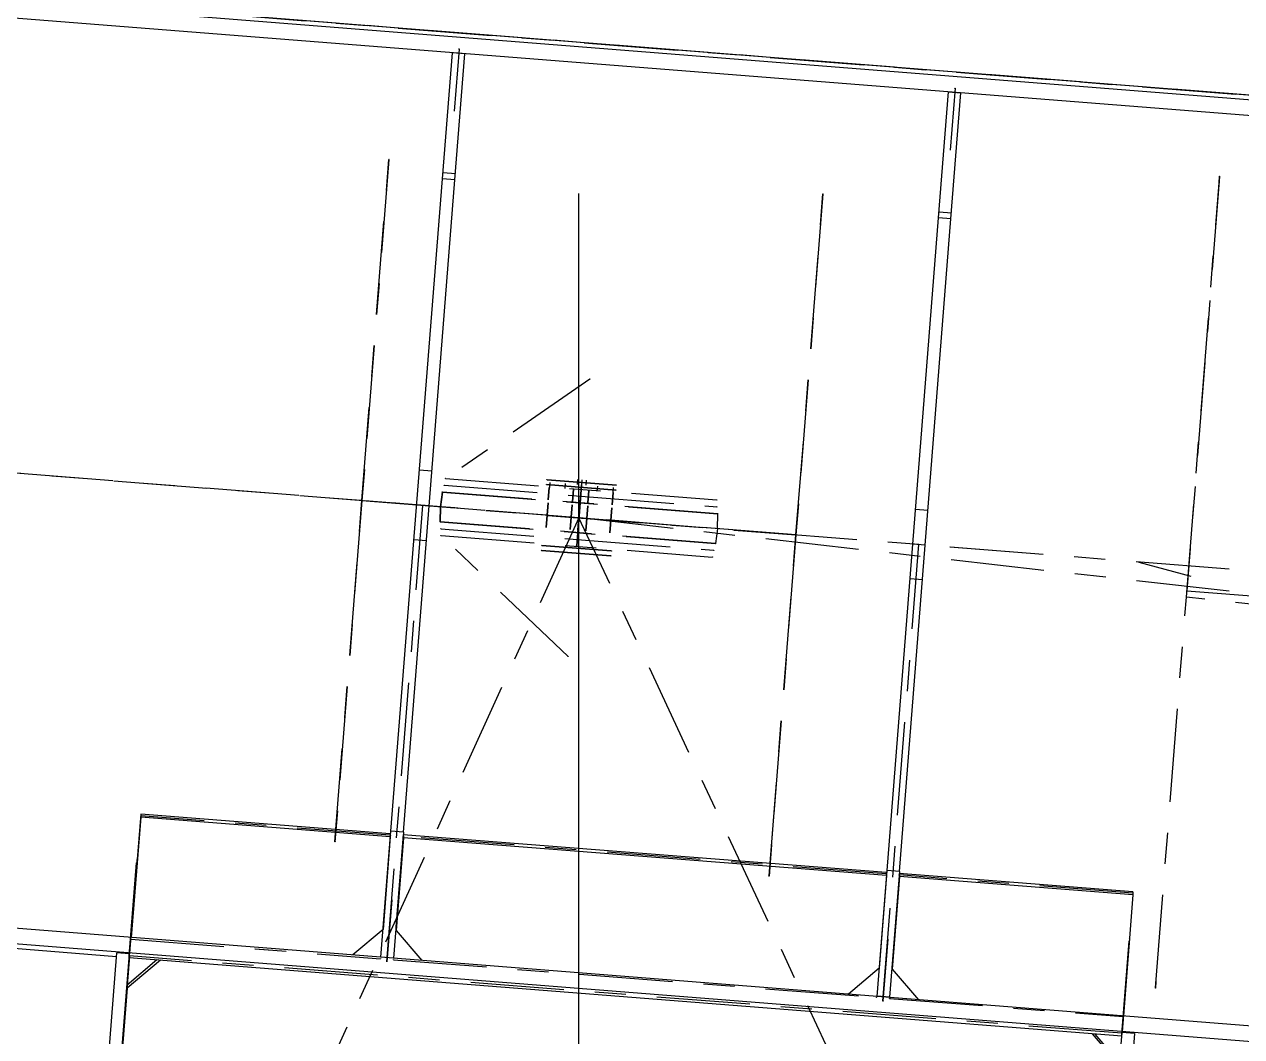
# Model space of a CAD drawing. Header units: millimetres. Extents: x 2368 to 8313, y 7493 to 11698.
# Drawn here: x 5854.76 to 5893.9, y 11420.15 to 11452.7 of the extents above; entities that cross this region are included whole.
import ezdxf

# ---------------------------------------------------------------- set-up
doc = ezdxf.new("R2010")
doc.units = ezdxf.units.MM
for name, pattern in [('CENTER', [50.8, 31.75, -6.35, 6.35, -6.35]), ('XKITLINE00', [0]), ('XKITLINE02', [4, 2, -2]), ('XKITLINE03', [6, 3, -1, 1, -1])]:
    doc.linetypes.add(name, pattern=pattern)

msp = doc.modelspace()

# ---------------------------------------------------------------- linework, layer by layer
at = {"color": 6, "linetype": 'CENTER'}
msp.add_line((5872.5882, 10907.5139), (5872.5882, 11495.735), dxfattribs=at)
at = {"color": 8, "linetype": 'XKITLINE00'}
for p, q in [((5925.3389, 11447.9544), (5590.8966, 11474.392)), ((5925.32, 11447.8069), (5590.8921, 11474.2433)), ((5925.2557, 11447.3055), (5590.8768, 11473.7381)), ((5868.2013, 11447.7383), (5868.5216, 11451.7904)), ((5868.92, 11451.7546), (5868.5213, 11451.7861)), ((5868.6001, 11447.7068), (5868.9204, 11451.7588)), ((5884.1516, 11446.4775), (5884.4719, 11450.5295)), ((5884.8703, 11450.4937), (5884.4715, 11450.5252)), ((5884.5503, 11446.4459), (5884.8706, 11450.498)), ((5866.543, 11426.76), (5868.2013, 11447.7383)), ((5866.9417, 11426.7285), (5868.6001, 11447.7068)), ((5868.6001, 11447.7068), (5868.2013, 11447.7383)), ((5882.4932, 11425.4992), (5884.1515, 11446.4775)), ((5884.5503, 11446.4459), (5884.1516, 11446.4775)), ((5882.892, 11425.4676), (5884.5503, 11446.4459)), ((5921.5392, 11418.3352), (5589.9954, 11444.5436)), ((5857.7216, 11422.7245), (5589.9756, 11443.8897)), ((5921.4749, 11417.8339), (5589.9801, 11444.0384)), ((5867.8592, 11438.3347), (5867.4604, 11438.3662)), ((5867.7709, 11437.2176), (5867.3721, 11437.2492)), ((5883.8094, 11437.0738), (5883.4107, 11437.1054)), ((5867.6826, 11436.1006), (5867.2838, 11436.1321)), ((5883.7211, 11435.9568), (5883.3224, 11435.9883)), ((5883.6328, 11434.8397), (5883.2341, 11434.8712)), ((5858.496, 11427.3038), (5858.183, 11423.3435)), ((5866.5198, 11426.6779), (5858.496, 11427.3038)), ((5858.496, 11427.3038), (5858.499, 11427.2056)), ((5858.499, 11427.2056), (5858.1936, 11423.3426)), ((5866.5228, 11426.5797), (5858.499, 11427.2056)), ((5866.2227, 11422.7078), (5866.543, 11426.76)), ((5866.5228, 11426.5797), (5866.2875, 11423.6034)), ((5866.5198, 11426.6779), (5866.5228, 11426.5797)), ((5866.9417, 11426.7285), (5866.543, 11426.76)), ((5866.9417, 11426.7285), (5866.6218, 11422.6807)), ((5866.9385, 11426.6453), (5866.7032, 11423.6689)), ((5866.9415, 11426.5471), (5866.7062, 11423.5707)), ((5882.4695, 11425.4339), (5866.9385, 11426.6453)), ((5866.9385, 11426.6453), (5866.9415, 11426.5471)), ((5882.4725, 11425.3357), (5866.9415, 11426.5471)), ((5882.1729, 11421.4471), (5882.4932, 11425.4992)), ((5882.4725, 11425.3357), (5882.2372, 11422.3593)), ((5882.4695, 11425.4339), (5882.4725, 11425.3357)), ((5882.892, 11425.4676), (5882.4932, 11425.4992)), ((5882.892, 11425.4676), (5882.572, 11421.4199)), ((5890.3973, 11424.8155), (5882.8882, 11425.4012)), ((5882.8882, 11425.4012), (5882.8912, 11425.303)), ((5882.8912, 11425.303), (5882.6559, 11422.3267)), ((5890.4003, 11424.7173), (5882.8912, 11425.303)), ((5890.4003, 11424.7173), (5890.0923, 11420.8211)), ((5890.3973, 11424.8155), (5890.4003, 11424.7173)), ((5866.2875, 11423.6034), (5865.3185, 11422.7794)), ((5866.7032, 11423.6689), (5866.7062, 11423.5707)), ((5866.7062, 11423.5707), (5867.536, 11422.6041)), ((5857.2501, 11416.7596), (5857.7313, 11422.8469)), ((5858.13, 11422.8153), (5857.6672, 11416.9605)), ((5858.13, 11422.8153), (5857.7313, 11422.8469)), ((5859.0194, 11422.6219), (5858.0615, 11421.8074)), ((5859.1278, 11422.6133), (5858.0645, 11421.7092)), ((5890.0408, 11420.1697), (5858.1204, 11422.693)), ((5866.6218, 11422.6807), (5866.223, 11422.7122)), ((5866.6218, 11422.6807), (5866.6214, 11422.6762)), ((5882.2372, 11422.3593), (5881.2502, 11421.52)), ((5882.6529, 11422.4248), (5882.6559, 11422.3267)), ((5882.6559, 11422.3267), (5883.5011, 11421.3421)), ((5858.0615, 11421.8074), (5857.6694, 11416.8468)), ((5858.0615, 11421.8074), (5858.0645, 11421.7092)), ((5858.0645, 11421.7092), (5857.6724, 11416.7486)), ((5882.572, 11421.4199), (5882.1732, 11421.4514)), ((5882.572, 11421.4199), (5882.5717, 11421.4156)), ((5889.0866, 11420.2451), (5889.9658, 11419.221)), ((5889.5693, 11414.2048), (5890.0505, 11420.292)), ((5890.4492, 11420.2605), (5889.9864, 11414.4057)), ((5890.4492, 11420.2605), (5890.0505, 11420.292)), ((5889.1738, 11420.2382), (5889.9628, 11419.3191))]:
    msp.add_line(p, q, dxfattribs=at)
at = {"color": 8, "linetype": 'XKITLINE03'}
for p, q in [((5591.637, 11474.3335), (5924.5983, 11448.013)), ((5924.5984, 11448.013), (5591.6371, 11474.3335)), ((5923.3973, 11432.8204), (5590.436, 11459.1408)), ((5923.3974, 11432.8204), (5590.4361, 11459.1408)), ((5868.7314, 11451.9076), (5868.5739, 11449.9145)), ((5868.7315, 11451.9076), (5868.5739, 11449.9132)), ((5884.6817, 11450.6468), (5884.5241, 11448.6537)), ((5884.6818, 11450.6468), (5884.5241, 11448.6523)), ((5872.5882, 11436.8368), (5708.5882, 11449.8009)), ((5866.4768, 11448.354), (5865.6099, 11437.3882)), ((5865.61, 11437.3884), (5866.4768, 11448.3542)), ((5866.4768, 11448.3542), (5865.61, 11437.3884)), ((5866.4768, 11448.3542), (5866.4768, 11448.3542)), ((5866.4768, 11448.354), (5866.4768, 11448.354)), ((5893.1875, 11447.8117), (5892.1344, 11434.4906)), ((5893.171, 11447.603), (5893.1875, 11447.8117)), ((5880.4332, 11447.2507), (5879.5664, 11436.2849)), ((5880.4333, 11447.251), (5879.5665, 11436.2852)), ((5879.5665, 11436.2851), (5880.4333, 11447.2509)), ((5880.4332, 11447.2507), (5880.4332, 11447.2507)), ((5880.4333, 11447.2509), (5880.4333, 11447.251)), ((5892.1179, 11434.2819), (5893.171, 11447.603)), ((5872.9404, 11441.2927), (5868.3001, 11438.0984)), ((5872.9405, 11441.2928), (5868.3002, 11438.0986)), ((5868.257, 11437.8813), (5868.2571, 11437.8813)), ((5868.257, 11437.8812), (5868.257, 11437.8811)), ((5868.257, 11437.8811), (5872.6433, 11437.5344)), ((5868.2571, 11437.8813), (5872.6434, 11437.5346)), ((5868.3001, 11438.0984), (5877.0213, 11437.409)), ((5868.3002, 11438.0986), (5877.0213, 11437.4092)), ((5871.5489, 11437.902), (5873.782, 11437.7255)), ((5873.782, 11437.7254), (5871.5489, 11437.902)), ((5871.5489, 11437.9018), (5873.7819, 11437.7253)), ((5873.7819, 11437.7253), (5871.5489, 11437.9018)), ((5871.5615, 11438.0613), (5873.7945, 11437.8848)), ((5873.7945, 11437.8848), (5871.5615, 11438.0613)), ((5873.7945, 11437.8848), (5873.7945, 11437.8848)), ((5868.1321, 11437.189), (5868.1959, 11437.6654)), ((5868.1959, 11437.6653), (5868.1321, 11437.1889)), ((5868.1959, 11437.6654), (5877.0564, 11436.965)), ((5877.0562, 11436.9649), (5868.1959, 11437.6653)), ((5872.5172, 11435.9394), (5872.6591, 11437.7338)), ((5872.6591, 11437.734), (5872.5173, 11435.9396)), ((5872.6433, 11437.5344), (5877.0296, 11437.1877)), ((5872.6434, 11437.5346), (5877.0297, 11437.1878)), ((5873.7819, 11437.7253), (5873.7819, 11437.7253)), ((5873.782, 11437.7255), (5873.782, 11437.7254)), ((5865.6099, 11437.3882), (5864.7431, 11426.4224)), ((5864.7431, 11426.4224), (5865.6099, 11437.3882)), ((5864.7432, 11426.4226), (5865.61, 11437.3884)), ((5865.6099, 11437.3882), (5879.5664, 11436.2849)), ((5868.6972, 11437.1442), (5865.6099, 11437.3882)), ((5865.61, 11437.3884), (5879.5665, 11436.2852)), ((5868.6972, 11437.1443), (5865.61, 11437.3884)), ((5866.4115, 11422.5592), (5867.5715, 11437.2334)), ((5866.4115, 11422.5592), (5867.5715, 11437.2334)), ((5868.1321, 11437.1889), (5868.1202, 11436.7083)), ((5868.1203, 11436.7084), (5868.1321, 11437.189)), ((5872.5882, 11436.8367), (5868.6972, 11437.1443)), ((5872.5882, 11436.8366), (5868.6972, 11437.1442)), ((5877.0296, 11437.1877), (5877.0297, 11437.1877)), ((5877.0297, 11437.1878), (5877.0297, 11437.1878)), ((5872.5882, 11436.8368), (5708.5882, 11077.119)), ((5872.5882, 11436.8368), (5708.5882, 11077.119)), ((5868.1202, 11436.7083), (5876.9807, 11436.0079)), ((5876.9806, 11436.008), (5868.1203, 11436.7084)), ((5872.5882, 11436.8368), (5872.5881, 11436.8365)), ((6036.5882, 11087.0404), (5872.5882, 11436.8368)), ((6036.5882, 11087.0404), (5872.5882, 11436.8368)), ((6036.5882, 11418.2997), (5872.5882, 11436.8368)), ((5876.4792, 11436.5292), (5872.5882, 11436.8367)), ((5876.4792, 11436.529), (5872.5882, 11436.8366)), ((5877.0443, 11436.4843), (5877.0562, 11436.9649)), ((5868.1467, 11436.4856), (5868.1467, 11436.4857)), ((5868.1467, 11436.4857), (5872.5331, 11436.1389)), ((5868.1467, 11436.4855), (5868.1467, 11436.4855)), ((5868.1467, 11436.4855), (5872.533, 11436.1387)), ((5879.5665, 11436.2851), (5876.4792, 11436.5292)), ((5879.5664, 11436.2849), (5876.4792, 11436.529)), ((5877.0443, 11436.4845), (5876.9806, 11436.008)), ((5872.2359, 11432.3805), (5868.1551, 11436.2642)), ((5868.1551, 11436.2642), (5876.8763, 11435.5748)), ((5872.236, 11432.3806), (5868.1552, 11436.2643)), ((5868.1552, 11436.2643), (5876.8763, 11435.5749)), ((5871.3944, 11435.9479), (5873.6274, 11435.7714)), ((5873.6275, 11435.7714), (5871.3944, 11435.9479)), ((5871.3945, 11435.9481), (5873.6275, 11435.7715)), ((5873.6275, 11435.7715), (5871.3945, 11435.9481)), ((5872.533, 11436.1387), (5876.9193, 11435.792)), ((5872.5331, 11436.1389), (5876.9194, 11435.7922)), ((5879.5664, 11436.2849), (5878.6995, 11425.3191)), ((5878.6995, 11425.3191), (5879.5664, 11436.2849)), ((5878.6996, 11425.3194), (5879.5665, 11436.2851)), ((5879.5664, 11436.2849), (5879.5664, 11436.2849)), ((5879.5665, 11436.2852), (5879.5665, 11436.2851)), ((5882.3617, 11421.2983), (5883.5217, 11435.9725)), ((5882.3618, 11421.2983), (5883.5218, 11435.9725)), ((5871.3819, 11435.7886), (5873.6149, 11435.612)), ((5873.6149, 11435.612), (5871.3819, 11435.7886)), ((5873.6149, 11435.612), (5873.6149, 11435.612)), ((5873.6274, 11435.7714), (5873.6275, 11435.7714)), ((5873.6275, 11435.7715), (5873.6275, 11435.7715)), ((5876.9193, 11435.792), (5876.9193, 11435.7921)), ((5876.9194, 11435.7922), (5876.9194, 11435.7922)), ((5890.5881, 11435.4139), (5892.2622, 11434.9558)), ((5892.1346, 11434.4927), (5913.0693, 11432.8378)), ((5891.1249, 11421.7193), (5892.1179, 11434.2819)), ((5904.641, 11432.9418), (5892.1181, 11434.2839)), ((5858.4974, 11427.2547), (5858.1837, 11423.2862)), ((5858.4975, 11427.2547), (5858.1838, 11423.2862)), ((5866.5212, 11426.6288), (5858.4974, 11427.2547)), ((5866.5213, 11426.6288), (5858.4975, 11427.2547)), ((5866.9399, 11426.5962), (5866.6262, 11422.6277)), ((5866.94, 11426.5962), (5866.6263, 11422.6277)), ((5882.4709, 11425.3848), (5866.9399, 11426.5962)), ((5882.471, 11425.3848), (5866.94, 11426.5962)), ((5864.7431, 11426.4224), (5864.7431, 11426.4224)), ((5864.7432, 11426.4226), (5864.7432, 11426.4226)), ((5858.3681, 11425.8278), (5857.8978, 11419.8786)), ((5858.3682, 11425.8278), (5857.8979, 11419.8786)), ((5858.1252, 11422.755), (5858.3681, 11425.8278)), ((5858.1253, 11422.755), (5858.3682, 11425.8278)), ((5882.8896, 11425.3521), (5882.5759, 11421.3836)), ((5882.8897, 11425.3521), (5882.576, 11421.3836)), ((5890.3987, 11424.7664), (5882.8896, 11425.3521)), ((5890.3988, 11424.7664), (5882.8897, 11425.3521)), ((5878.6995, 11425.3191), (5878.6995, 11425.3191)), ((5878.6996, 11425.3194), (5878.6996, 11425.3194)), ((5866.5692, 11424.5536), (5866.4115, 11422.5592)), ((5866.569, 11424.5523), (5866.4115, 11422.5592)), ((5858.1742, 11423.3755), (5858.1252, 11422.755)), ((5858.1743, 11423.3757), (5858.1253, 11422.755)), ((5858.1837, 11423.2862), (5866.2075, 11422.6603)), ((5858.1838, 11423.2862), (5866.2076, 11422.6603)), ((5882.5192, 11423.2914), (5882.3617, 11421.2983)), ((5882.5194, 11423.2928), (5882.3618, 11421.2983)), ((5890.2885, 11423.3045), (5889.8182, 11417.3553)), ((5890.2886, 11423.3045), (5889.8183, 11417.3553)), ((5890.0456, 11420.2317), (5890.2885, 11423.3045)), ((5890.0457, 11420.2317), (5890.2886, 11423.3045)), ((5858.1414, 11422.7504), (5857.6708, 11416.7977)), ((5858.1414, 11422.7504), (5857.6709, 11416.7977)), ((5890.0427, 11420.2622), (5858.1414, 11422.7504)), ((5890.0427, 11420.2622), (5858.1414, 11422.7504)), ((5866.6262, 11422.6277), (5882.1572, 11421.4163)), ((5866.6263, 11422.6277), (5882.1573, 11421.4163)), ((5891.1414, 11421.928), (5891.1249, 11421.7193)), ((5882.5759, 11421.3836), (5890.085, 11420.7979)), ((5882.576, 11421.3836), (5890.0851, 11420.7979)), ((5890.0947, 11420.8522), (5890.0456, 11420.2317)), ((5890.0948, 11420.8524), (5890.0457, 11420.2317))]:
    msp.add_line(p, q, dxfattribs=at)
at = {"color": 3, "linetype": 'XKITLINE02'}
for p, q in [((5868.2168, 11447.9358), (5868.6156, 11447.9043)), ((5884.1671, 11446.675), (5884.5658, 11446.6435)), ((5871.6549, 11437.9737), (5871.6423, 11437.8142)), ((5872.1408, 11437.7749), (5872.1534, 11437.9344)), ((5872.5447, 11438.0638), (5872.5321, 11437.9043)), ((5872.6591, 11437.734), (5872.6717, 11437.8935)), ((5872.6717, 11437.8933), (5872.6591, 11437.7338)), ((5872.6843, 11438.0528), (5872.6717, 11437.8933)), ((5872.8239, 11438.0418), (5872.8113, 11437.8823)), ((5871.6008, 11437.4164), (5871.6323, 11437.8151)), ((5871.6323, 11437.815), (5871.6008, 11437.4162)), ((5872.4099, 11437.7535), (5872.3783, 11437.3547)), ((5872.3784, 11437.3549), (5872.4099, 11437.7537)), ((5872.6591, 11437.7338), (5872.5172, 11435.9394)), ((5872.5173, 11435.9396), (5872.6591, 11437.734)), ((5872.6276, 11437.3352), (5872.6591, 11437.734)), ((5872.6591, 11437.7338), (5872.6276, 11437.335)), ((5872.8768, 11437.3155), (5872.9084, 11437.7143)), ((5872.9083, 11437.7141), (5872.8768, 11437.3153)), ((5873.1775, 11437.693), (5873.1901, 11437.8525)), ((5873.6544, 11437.254), (5873.6859, 11437.6528)), ((5873.6859, 11437.6526), (5873.6544, 11437.2539)), ((5873.6885, 11437.8129), (5873.6759, 11437.6534)), ((5867.3721, 11437.2492), (5867.7708, 11437.2176)), ((5871.5929, 11437.3165), (5871.5298, 11436.519)), ((5871.5299, 11436.5192), (5871.5929, 11437.3167)), ((5872.3705, 11437.255), (5872.3074, 11436.4575)), ((5872.3075, 11436.4577), (5872.3705, 11437.2552)), ((5872.6197, 11437.2353), (5872.5566, 11436.4378)), ((5872.5567, 11436.438), (5872.6197, 11437.2355)), ((5872.8059, 11436.4183), (5872.869, 11437.2158)), ((5872.8689, 11437.2156), (5872.8059, 11436.4181)), ((5873.6465, 11437.1542), (5873.5834, 11436.3567)), ((5873.5835, 11436.3568), (5873.6465, 11437.1544))]:
    msp.add_line(p, q, dxfattribs=at)
at = {"color": 3, "linetype": 'XKITLINE00'}
for p, q in [((5868.2169, 11447.9358), (5868.6157, 11447.9043)), ((5884.1672, 11446.675), (5884.5659, 11446.6435)), ((5867.3721, 11437.2492), (5867.7709, 11437.2176))]:
    msp.add_line(p, q, dxfattribs=at)
at = {"color": 8, "linetype": 'XKITLINE00'}
for centre in [(5868.7314, 11451.9076), (5868.7315, 11451.9076), (5884.6817, 11450.6468), (5884.6818, 11450.6468), (5866.4768, 11448.3542), (5866.4768, 11448.3542), (5866.4768, 11448.3542), (5866.4768, 11448.354), (5866.4768, 11448.354), (5893.1875, 11447.8117), (5893.1875, 11447.8117), (5880.4332, 11447.2507), (5880.4332, 11447.2507), (5880.4333, 11447.251), (5880.4333, 11447.2509), (5880.4333, 11447.2509), (5893.171, 11447.603), (5893.171, 11447.603), (5872.9404, 11441.2927), (5872.9405, 11441.2928), (5868.257, 11437.8813), (5868.257, 11437.8812), (5868.257, 11437.8811), (5868.2571, 11437.8813), (5868.3001, 11438.0984), (5868.3001, 11438.0984), (5868.3002, 11438.0986), (5868.3002, 11438.0986), (5871.5489, 11437.902), (5871.5489, 11437.902), (5871.5489, 11437.9018), (5871.5489, 11437.9018), (5871.5615, 11438.0613), (5871.5615, 11438.0613), (5873.7945, 11437.8848), (5873.7945, 11437.8848), (5873.7945, 11437.8848), (5868.1959, 11437.6654), (5868.1959, 11437.6654), (5868.1959, 11437.6653), (5868.1959, 11437.6653), (5872.6433, 11437.5344), (5872.6433, 11437.5344), (5872.6434, 11437.5346), (5872.6434, 11437.5346), (5872.6591, 11437.734), (5872.6591, 11437.7338), (5873.7819, 11437.7253), (5873.7819, 11437.7253), (5873.7819, 11437.7253), (5873.782, 11437.7255), (5873.782, 11437.7255), (5873.782, 11437.7254), (5865.6099, 11437.3882), (5865.6099, 11437.3882), (5865.6099, 11437.3882), (5865.6099, 11437.3882), (5865.6099, 11437.3882), (5865.61, 11437.3884), (5865.61, 11437.3884), (5865.61, 11437.3884), (5865.61, 11437.3884), (5865.61, 11437.3884), (5867.5715, 11437.2334), (5867.5715, 11437.2334), (5868.1321, 11437.189), (5868.1321, 11437.189), (5868.1321, 11437.1889), (5868.1321, 11437.1889), (5868.6972, 11437.1443), (5868.6972, 11437.1443), (5868.6972, 11437.1442), (5868.6972, 11437.1442), (5877.0213, 11437.4092), (5877.0213, 11437.409), (5877.0296, 11437.1877), (5877.0296, 11437.1877), (5877.0297, 11437.1878), (5877.0297, 11437.1878), (5868.1202, 11436.7083), (5868.1202, 11436.7083), (5868.1203, 11436.7084), (5868.1203, 11436.7084), (5872.5882, 11436.8368), (5872.5882, 11436.8368), (5872.5882, 11436.8368), (5872.5882, 11436.8368), (5872.5882, 11436.8368), (5872.5882, 11436.8368), (5872.5882, 11436.8368), (5872.5882, 11436.8367), (5872.5882, 11436.8367), (5872.5882, 11436.8366), (5872.5882, 11436.8366), (5877.0562, 11436.9649), (5877.0562, 11436.9649), (5877.0564, 11436.965), (5868.1467, 11436.4857), (5868.1467, 11436.4856), (5868.1467, 11436.4855), (5868.1467, 11436.4855), (5876.4792, 11436.5292), (5876.4792, 11436.5292), (5876.4792, 11436.529), (5876.4792, 11436.529), (5877.0443, 11436.4845), (5877.0443, 11436.4843), (5879.5664, 11436.2849), (5879.5664, 11436.2849), (5879.5664, 11436.2849), (5879.5664, 11436.2849), (5879.5664, 11436.2849), (5879.5664, 11436.2849), (5879.5665, 11436.2852), (5879.5665, 11436.2852), (5879.5665, 11436.2852), (5879.5665, 11436.2851), (5879.5665, 11436.2851), (5879.5665, 11436.2851), (5868.1551, 11436.2642), (5868.1551, 11436.2642), (5868.1552, 11436.2643), (5868.1552, 11436.2643), (5871.3944, 11435.9479), (5871.3944, 11435.9479), (5871.3945, 11435.9481), (5871.3945, 11435.9481), (5872.5172, 11435.9394), (5872.5173, 11435.9396), (5872.533, 11436.1387), (5872.533, 11436.1387), (5872.5331, 11436.1389), (5872.5331, 11436.1389), (5876.9806, 11436.008), (5876.9806, 11436.008), (5876.9807, 11436.0079), (5883.5217, 11435.9725), (5883.5218, 11435.9725), (5871.3819, 11435.7886), (5871.3819, 11435.7886), (5873.6149, 11435.612), (5873.6149, 11435.612), (5873.6149, 11435.612), (5873.6274, 11435.7714), (5873.6274, 11435.7714), (5873.6275, 11435.7715), (5873.6275, 11435.7715), (5873.6275, 11435.7715), (5873.6275, 11435.7714), (5876.8763, 11435.5749), (5876.8763, 11435.5748), (5876.9193, 11435.792), (5876.9193, 11435.792), (5876.9194, 11435.7922), (5876.9194, 11435.7922), (5890.5881, 11435.4139), (5892.1344, 11434.4906), (5892.1346, 11434.4927), (5892.1179, 11434.2819), (5892.1179, 11434.2819), (5892.1181, 11434.2839), (5872.2359, 11432.3805), (5872.236, 11432.3806), (5858.4974, 11427.2547), (5858.4974, 11427.2547), (5858.4975, 11427.2547), (5858.4975, 11427.2547), (5866.5212, 11426.6288), (5866.5213, 11426.6288), (5866.9399, 11426.5962), (5866.9399, 11426.5962), (5866.94, 11426.5962), (5866.94, 11426.5962), (5864.7431, 11426.4224), (5864.7431, 11426.4224), (5864.7431, 11426.4224), (5864.7432, 11426.4226), (5864.7432, 11426.4226), (5858.3681, 11425.8278), (5858.3681, 11425.8278), (5858.3682, 11425.8278), (5858.3682, 11425.8278), (5882.4709, 11425.3848), (5882.471, 11425.3848), (5882.8896, 11425.3521), (5882.8896, 11425.3521), (5882.8897, 11425.3521), (5882.8897, 11425.3521), (5878.6995, 11425.3191), (5878.6995, 11425.3191), (5878.6995, 11425.3191), (5878.6996, 11425.3194), (5878.6996, 11425.3194), (5890.3987, 11424.7664), (5890.3988, 11424.7664), (5858.1837, 11423.2862), (5858.1837, 11423.2862), (5858.1838, 11423.2862), (5858.1838, 11423.2862), (5890.2885, 11423.3045), (5890.2885, 11423.3045), (5890.2886, 11423.3045), (5890.2886, 11423.3045), (5858.1252, 11422.755), (5858.1252, 11422.755), (5858.1253, 11422.755), (5858.1253, 11422.755), (5858.1414, 11422.7504), (5858.1414, 11422.7504), (5858.1414, 11422.7504), (5858.1414, 11422.7504), (5866.2075, 11422.6603), (5866.2076, 11422.6603), (5866.6262, 11422.6277), (5866.6262, 11422.6277), (5866.6263, 11422.6277), (5866.6263, 11422.6277), (5866.4115, 11422.5592), (5866.4115, 11422.5592), (5866.4115, 11422.5592), (5866.4115, 11422.5592), (5891.1414, 11421.928), (5882.1572, 11421.4163), (5882.1573, 11421.4163), (5891.1249, 11421.7193), (5891.1249, 11421.7193), (5882.3617, 11421.2983), (5882.3617, 11421.2983), (5882.3618, 11421.2983), (5882.3618, 11421.2983), (5882.5759, 11421.3836), (5882.5759, 11421.3836), (5882.576, 11421.3836), (5882.576, 11421.3836), (5890.085, 11420.7979), (5890.0851, 11420.7979), (5890.0427, 11420.2622), (5890.0427, 11420.2622), (5890.0456, 11420.2317), (5890.0456, 11420.2317), (5890.0457, 11420.2317), (5890.0457, 11420.2317)]:
    msp.add_circle(centre, 0.004, dxfattribs=at)

doc.saveas('drawing.dxf')
